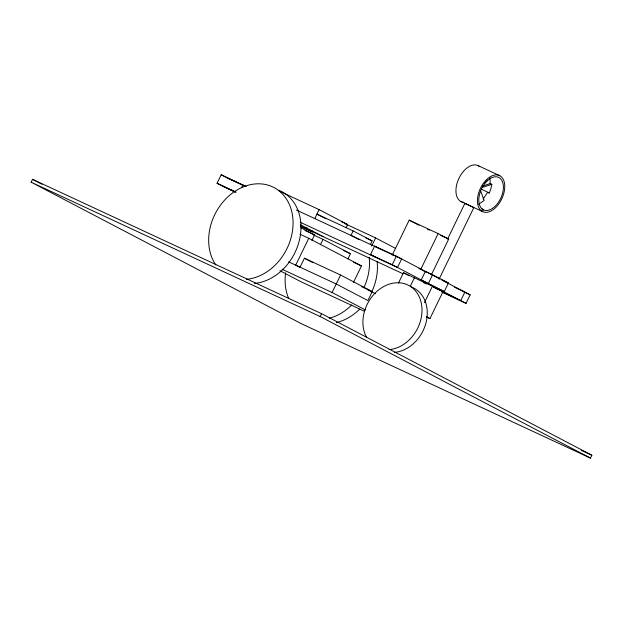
<?xml version="1.0" encoding="UTF-8"?>
<svg xmlns="http://www.w3.org/2000/svg" width="623" height="623" viewBox="0 0 623 623"><rect width="100%" height="100%" fill="white"/><g stroke="black" fill="none" stroke-linecap="round" stroke-linejoin="round"><path stroke-width="0.93" d="M483.121 199.049L487.684 192.273L489.273 193.013L490.932 188.668L491.827 184.291L490.231 183.551L489.912 177.672M31.15 182.189L32.544 179.323L321.554 313.673L591.85 455.234L590.456 458.1L301.446 323.758L31.15 182.189L320.16 316.531L590.456 458.1M234.863 191.939L217.061 183.287L221.204 174.767L245.929 186.441M241.677 187.422L242.915 184.86M314.779 218.58L319.124 209.624L279.813 191.354M299.967 234.209L308.751 238.29L295.715 265.149L299.967 267.376M311.936 240.423L314.599 234.941L300.893 227.761M300.06 267.166L304.406 258.21L340.594 275.039L372.227 291.603L367.882 300.559L336.249 283.987L288.683 261.878M320.378 244.847L323.033 239.364L313.385 234.879M346.014 227.792L347.595 224.537L319.124 209.624M326.031 218.852L316.951 214.102L353.14 230.923L350.967 235.401L359.222 239.723M347.914 258.95L350.453 253.717L323.033 239.364M320.16 316.531L321.554 313.673M365.452 309.974L332.106 292.506L340.594 275.039M370.311 244.598L372.118 240.867L353.14 230.923M353.482 282.359L361.472 265.904L308.751 238.29M371.682 246.077L375.638 237.939L344.737 223.579M375.786 257.377L370.514 254.62L374.649 246.093L396.36 256.193L439.511 278.785M392.225 255.064L409.194 220.129L438.14 233.586L448.685 239.107L431.303 274.914M443.646 280.957L470.17 294.85L466.035 303.37L392.225 264.713L396.36 256.193M398.432 283.138L403.486 272.742L432.432 286.198L442.976 291.72L429.94 318.579L426.428 316.943M410.308 286.261L414.653 277.313M438.14 233.586L420.759 269.393L418.999 268.575M447.54 239.123L464.929 203.316L473.83 207.607L439.059 279.221M428.46 283.263L432.596 274.743L425.361 271.379L421.218 279.898L444.277 291.548L448.412 283.021L432.596 274.743M424.442 302.661L432.432 286.198M484.383 183.497L487.747 180.063M478.628 204.274L484.149 200.474L480.629 190.911M482.412 186.129L490.231 183.551M482.272 187.437L491.827 184.291M478.3 165.718L499.794 175.709A19.905 11.892 -65.1 0 1 495.885 207.35A19.905 11.892 -65.1 0 1 477.623 197.779A19.905 11.892 -65.1 0 1 499.794 175.709M481.532 208.876L483.292 209.694L482.404 211.516L460.911 201.525M427.627 229.319L429.387 230.136M440.788 235.439L448.685 239.107M341.482 221.695L347.595 224.537M365.942 237.994L372.118 240.867M226.476 177.532L245.587 186.409M296.431 210.052L401.633 258.95L397.497 267.469L300.333 222.31M227.527 178.085L246.062 186.698M441.177 279.657L448.412 283.021M454.479 287.242L464.898 292.086L460.763 300.605L441.652 291.728M463.224 291.619L470.17 294.85M217.061 183.287L236.172 192.172M370.514 254.62L392.225 264.713M222.333 186.051L235.362 192.11M437.035 288.184L444.277 291.548M305.994 227.738L307.443 228.407M423.679 282.749L426.311 283.971M433.328 287.234L442.976 291.72M300.364 226.048L403.073 273.793M300.426 226.39L311.718 231.639M466.035 303.37L442.057 292.094M304.951 230.455L314.599 234.941M343.437 250.454L350.453 253.717M353.56 262.228L361.472 265.904M361.636 286.681L372.227 291.603M367.625 289.773L375.365 293.674M281.985 269.206L332.106 292.506M364.595 311.336L301.275 281.908L279.906 270.709M581.275 450.32L591.85 455.234M481.415 189.158L489.273 193.013M466.565 204.196L464.929 203.316M409.194 220.129L418.921 225.222M375.638 237.939L395.73 248.468M421.569 269.821L425.626 271.94M374.649 246.093L379.921 248.857M221.204 174.767L225.721 177.134M403.486 272.742L409.163 275.716M300.309 224.669L323.236 236.678M307.318 229.28L312.59 232.044M426.693 316.873L429.94 318.579M304.406 258.21L312.956 262.688M32.544 179.323L42.014 184.283M377.11 261.426A49.77 39.895 -62.4 0 1 371.806 291.782M359.697 309.109A49.77 39.895 -62.4 0 1 336.319 322.582M369.198 257.283A49.77 39.895 -62.4 0 1 363.894 287.639M351.785 304.966A49.77 39.895 -62.4 0 1 329.333 318.213M288.753 298.666A49.77 39.895 -62.4 0 1 285.622 272.749M309.865 232.379A49.77 39.895 -62.4 0 1 312.224 230.798M278.769 190.249A49.77 39.895 -62.4 0 1 299.118 241.358A49.77 39.895 -62.4 0 1 254.379 283.426M215.87 265.055A49.77 39.895 -62.4 0 1 235.961 190.646A49.77 39.895 -62.4 0 1 292.732 217.038A49.77 39.895 -62.4 0 1 246.474 279.283M411.258 286.946A34.841 27.926 -62.4 0 1 426 322.784A34.841 27.926 -62.4 0 1 394.328 352.369M366.612 337.456A34.841 27.926 -62.4 0 1 383.745 286.533A34.841 27.926 -62.4 0 1 421.88 307.178A34.841 27.926 -62.4 0 1 389.056 349.612M463.933 202.343A19.905 11.892 -65.1 0 1 458.512 179.284A19.905 11.892 -65.1 0 1 479.601 166.59M483.425 209.803L481.197 208.027A17.919 10.708 -65.1 0 1 488.673 179.595A17.919 10.708 -65.1 0 1 503.057 191.051A17.919 10.708 -65.1 0 1 483.425 209.803"/></g></svg>
